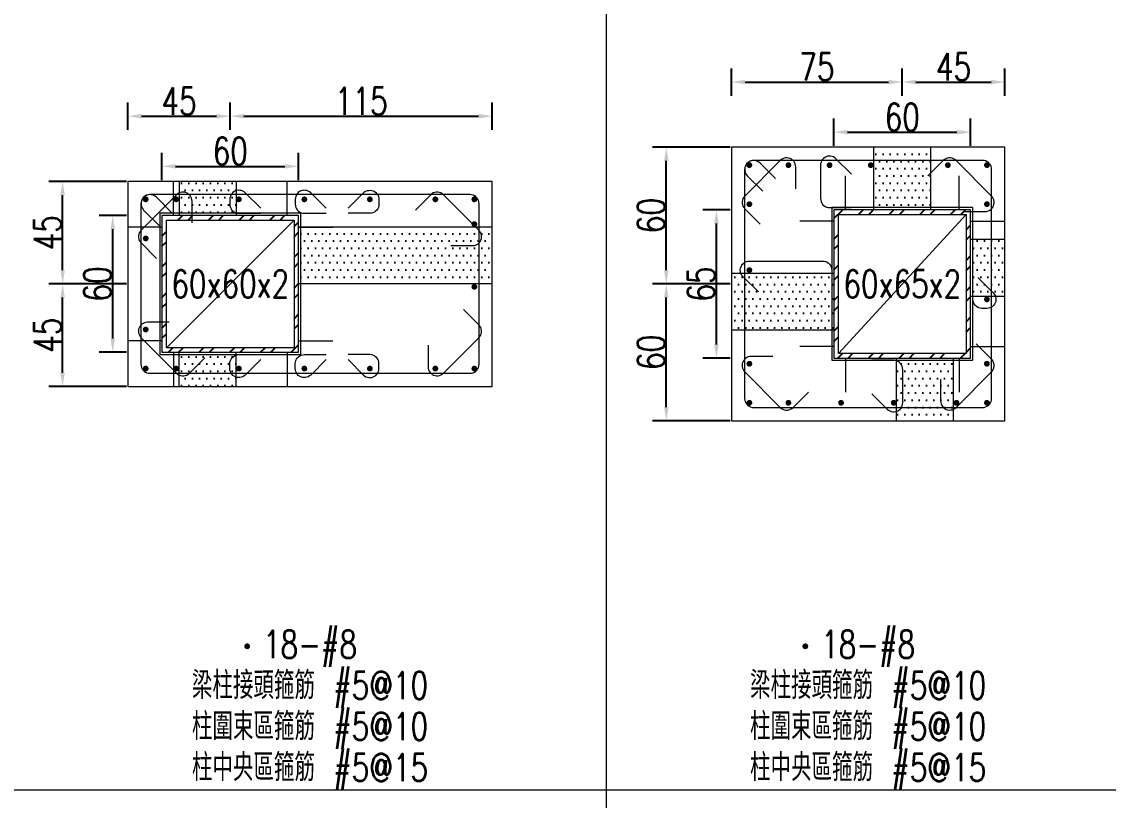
# Model space of a CAD drawing. Header units: millimetres. Extents: x 0 to 3905, y 0 to 8880.
# Drawn here: x 1963.4 to 2440.4, y 2437.4 to 2779.1 of the extents above; entities that cross this region are included whole.
import ezdxf
from ezdxf.enums import TextEntityAlignment as Align

# ---------------------------------------------------------------- set-up
doc = ezdxf.new("R2010")
doc.units = ezdxf.units.MM
doc.layers.get('DEFPOINTS').update_dxf_attribs({"color": 3})
for name, color, linetype in [('Hatch線', 6, 'Continuous'), ('TC-鋼粱', 132, 'Continuous'), ('主筋斷面', 2, 'Continuous'), ('文字-主筋根數', 7, 'Continuous'), ('文字-剪力筋 中央區', 7, 'Continuous'), ('文字-剪力筋-BC', 7, 'Continuous'), ('文字-剪力筋-圍束區', 7, 'Continuous'), ('文字-輔助字', 7, 'Continuous'), ('柱斷面線', 4, 'Continuous'), ('標註字', 4, 'Continuous'), ('箍筋線', 1, 'Continuous'), ('網格線', 7, 'Continuous'), ('鋼柱', 11, 'Continuous')]:
    doc.layers.add(name, color=color, linetype=linetype)
doc.styles.add('note', font='txt.shx', dxfattribs={"width": 0.75, "height": 12})
doc.styles.add('txt', font='txt.shx', dxfattribs={"height": 0.2, "bigfont": 'chineset.shx'})
doc.dimstyles.new('RCAD_DIM', dxfattribs={"dimtxt": 12, "dimasz": 6, "dimexe": 6, "dimexo": 0.625, "dimtad": 1, "dimdec": 0, "dimdsep": 46, "dimtxsty": 'note', "dimcen": 2.5, "dimclrd": 256, "dimclre": 256, "dimclrt": 256, "dimadec": 0, "dimazin": 0, "dimtfac": 1, "dimtmove": 0, "dimatfit": 3, "dimfxl": 0, "dimtolj": 1, "dimarcsym": 0})

# ---------------------------------------------------------------- blocks, each defined once
blk = doc.blocks.new('*D1110')
at = {"layer": 'DEFPOINTS', "color": 0}
for p in [(2085, 2715.62), (2025, 2709), (2085, 2709)]:
    blk.add_point(p, dxfattribs=at)
at = {"layer": '標註字', "lineweight": -2}
for p, q in [((2025, 2709.62), (2025, 2721.62)), ((2085, 2709.62), (2085, 2721.62)), ((2031, 2715.62), (2079, 2715.62))]:
    blk.add_line(p, q, dxfattribs=at)
at = {"layer": '標註字'}
for points in [[(2031, 2716.62), (2031, 2714.62), (2025, 2715.62)], [(2079, 2714.62), (2079, 2716.62), (2085, 2715.62)]]:
    blk.add_solid(points, dxfattribs=at)
at = {"layer": '標註字', "insert": (2055, 2722.25), "char_height": 12, "attachment_point": 5, "style": 'note'}
blk.add_mtext('\\A1;60', dxfattribs=at)
blk = doc.blocks.new('*D1111')
at = {"layer": 'DEFPOINTS', "color": 0}
for p in [(2003.38, 2694), (2010, 2694), (2010, 2634)]:
    blk.add_point(p, dxfattribs=at)
at = {"layer": '標註字', "lineweight": -2}
for p, q in [((2009.38, 2694), (1997.38, 2694)), ((2003.38, 2640), (2003.38, 2688)), ((2009.38, 2634), (1997.38, 2634))]:
    blk.add_line(p, q, dxfattribs=at)
at = {"layer": '標註字'}
for points in [[(2004.38, 2688), (2002.38, 2688), (2003.38, 2694)], [(2002.38, 2640), (2004.38, 2640), (2003.38, 2634)]]:
    blk.add_solid(points, dxfattribs=at)
at = {"layer": '標註字', "insert": (1996.75, 2664), "char_height": 12, "attachment_point": 5, "rotation": 90, "style": 'note'}
blk.add_mtext('\\A1;60', dxfattribs=at)
blk = doc.blocks.new('*D1112')
at = {"layer": 'DEFPOINTS', "color": 0}
for p in [(2055, 2737.62), (2010, 2731), (2055, 2731)]:
    blk.add_point(p, dxfattribs=at)
at = {"layer": '標註字', "lineweight": -2}
for p, q in [((2010, 2731.62), (2010, 2743.62)), ((2055, 2731.62), (2055, 2743.62)), ((2016, 2737.62), (2049, 2737.62))]:
    blk.add_line(p, q, dxfattribs=at)
at = {"layer": '標註字'}
for points in [[(2016, 2738.62), (2016, 2736.62), (2010, 2737.62)], [(2049, 2736.62), (2049, 2738.62), (2055, 2737.62)]]:
    blk.add_solid(points, dxfattribs=at)
at = {"layer": '標註字', "insert": (2032.5, 2744.25), "char_height": 12, "attachment_point": 5, "style": 'note'}
blk.add_mtext('\\A1;45', dxfattribs=at)
blk = doc.blocks.new('*D1113')
at = {"layer": 'DEFPOINTS', "color": 0}
for p in [(2170, 2737.62), (2055, 2731), (2170, 2731)]:
    blk.add_point(p, dxfattribs=at)
at = {"layer": '標註字', "lineweight": -2}
for p, q in [((2055, 2731.62), (2055, 2743.62)), ((2170, 2731.62), (2170, 2743.62)), ((2061, 2737.62), (2164, 2737.62))]:
    blk.add_line(p, q, dxfattribs=at)
at = {"layer": '標註字'}
for points in [[(2061, 2738.62), (2061, 2736.62), (2055, 2737.62)], [(2164, 2736.62), (2164, 2738.62), (2170, 2737.62)]]:
    blk.add_solid(points, dxfattribs=at)
at = {"layer": '標註字', "insert": (2112.5, 2744.25), "char_height": 12, "attachment_point": 5, "style": 'note'}
blk.add_mtext('\\A1;115', dxfattribs=at)
blk = doc.blocks.new('*D1114')
at = {"layer": 'DEFPOINTS', "color": 0}
for p in [(1981.38, 2664), (2010, 2664), (2010, 2619)]:
    blk.add_point(p, dxfattribs=at)
at = {"layer": '標註字', "lineweight": -2}
for p, q in [((2009.38, 2664), (1975.38, 2664)), ((1981.38, 2625), (1981.38, 2658)), ((2009.38, 2619), (1975.38, 2619))]:
    blk.add_line(p, q, dxfattribs=at)
at = {"layer": '標註字'}
for points in [[(1982.38, 2658), (1980.38, 2658), (1981.38, 2664)], [(1980.38, 2625), (1982.38, 2625), (1981.38, 2619)]]:
    blk.add_solid(points, dxfattribs=at)
at = {"layer": '標註字', "insert": (1974.75, 2641.5), "char_height": 12, "attachment_point": 5, "rotation": 90, "style": 'note'}
blk.add_mtext('\\A1;45', dxfattribs=at)
blk = doc.blocks.new('*D1115')
at = {"layer": 'DEFPOINTS', "color": 0}
for p in [(1981.38, 2709), (2010, 2709), (2010, 2664)]:
    blk.add_point(p, dxfattribs=at)
at = {"layer": '標註字', "lineweight": -2}
for p, q in [((2009.38, 2709), (1975.38, 2709)), ((1981.38, 2670), (1981.38, 2703)), ((2009.38, 2664), (1975.38, 2664))]:
    blk.add_line(p, q, dxfattribs=at)
at = {"layer": '標註字'}
for points in [[(1982.38, 2703), (1980.38, 2703), (1981.38, 2709)], [(1980.38, 2670), (1982.38, 2670), (1981.38, 2664)]]:
    blk.add_solid(points, dxfattribs=at)
at = {"layer": '標註字', "insert": (1974.75, 2686.5), "char_height": 12, "attachment_point": 5, "rotation": 90, "style": 'note'}
blk.add_mtext('\\A1;45', dxfattribs=at)
blk = doc.blocks.new('Circle_Filled')
at = {"const_width": 0.5}
blk.add_lwpolyline([(-0.25, 0, 1), (0.25, 0, 1)], format="xyb", close=True, dxfattribs=at)
blk = doc.blocks.new('*D1242')
at = {"layer": 'DEFPOINTS', "color": 0}
for p in [(2380, 2730.62), (2320, 2724), (2380, 2724)]:
    blk.add_point(p, dxfattribs=at)
at = {"layer": '標註字', "lineweight": -2}
for p, q in [((2320, 2724.62), (2320, 2736.62)), ((2380, 2724.62), (2380, 2736.62)), ((2326, 2730.62), (2374, 2730.62))]:
    blk.add_line(p, q, dxfattribs=at)
at = {"layer": '標註字'}
for points in [[(2326, 2731.62), (2326, 2729.62), (2320, 2730.62)], [(2374, 2729.62), (2374, 2731.62), (2380, 2730.62)]]:
    blk.add_solid(points, dxfattribs=at)
at = {"layer": '標註字', "insert": (2350, 2737.25), "char_height": 12, "attachment_point": 5, "style": 'note'}
blk.add_mtext('\\A1;60', dxfattribs=at)
blk = doc.blocks.new('*D1243')
at = {"layer": 'DEFPOINTS', "color": 0}
for p in [(2268.38, 2696.5), (2275, 2696.5), (2275, 2631.5)]:
    blk.add_point(p, dxfattribs=at)
at = {"layer": '標註字', "lineweight": -2}
for p, q in [((2274.38, 2696.5), (2262.38, 2696.5)), ((2268.38, 2637.5), (2268.38, 2690.5)), ((2274.38, 2631.5), (2262.38, 2631.5))]:
    blk.add_line(p, q, dxfattribs=at)
at = {"layer": '標註字'}
for points in [[(2269.38, 2690.5), (2267.38, 2690.5), (2268.38, 2696.5)], [(2267.38, 2637.5), (2269.38, 2637.5), (2268.38, 2631.5)]]:
    blk.add_solid(points, dxfattribs=at)
at = {"layer": '標註字', "insert": (2261.75, 2664), "char_height": 12, "attachment_point": 5, "rotation": 90, "style": 'note'}
blk.add_mtext('\\A1;65', dxfattribs=at)
blk = doc.blocks.new('*D1244')
at = {"layer": 'DEFPOINTS', "color": 0}
for p in [(2350, 2752.62), (2275, 2746), (2350, 2746)]:
    blk.add_point(p, dxfattribs=at)
at = {"layer": '標註字', "lineweight": -2}
for p, q in [((2275, 2746.62), (2275, 2758.62)), ((2350, 2746.62), (2350, 2758.62)), ((2281, 2752.62), (2344, 2752.62))]:
    blk.add_line(p, q, dxfattribs=at)
at = {"layer": '標註字'}
for points in [[(2281, 2753.62), (2281, 2751.62), (2275, 2752.62)], [(2344, 2751.62), (2344, 2753.62), (2350, 2752.62)]]:
    blk.add_solid(points, dxfattribs=at)
at = {"layer": '標註字', "insert": (2312.5, 2759.25), "char_height": 12, "attachment_point": 5, "style": 'note'}
blk.add_mtext('\\A1;75', dxfattribs=at)
blk = doc.blocks.new('*D1245')
at = {"layer": 'DEFPOINTS', "color": 0}
for p in [(2395, 2752.62), (2350, 2746), (2395, 2746)]:
    blk.add_point(p, dxfattribs=at)
at = {"layer": '標註字', "lineweight": -2}
for p, q in [((2350, 2746.62), (2350, 2758.62)), ((2395, 2746.62), (2395, 2758.62)), ((2356, 2752.62), (2389, 2752.62))]:
    blk.add_line(p, q, dxfattribs=at)
at = {"layer": '標註字'}
for points in [[(2356, 2753.62), (2356, 2751.62), (2350, 2752.62)], [(2389, 2751.62), (2389, 2753.62), (2395, 2752.62)]]:
    blk.add_solid(points, dxfattribs=at)
at = {"layer": '標註字', "insert": (2372.5, 2759.25), "char_height": 12, "attachment_point": 5, "style": 'note'}
blk.add_mtext('\\A1;45', dxfattribs=at)
blk = doc.blocks.new('*D1246')
at = {"layer": 'DEFPOINTS', "color": 0}
for p in [(2246.38, 2664), (2275, 2664), (2275, 2604)]:
    blk.add_point(p, dxfattribs=at)
at = {"layer": '標註字', "lineweight": -2}
for p, q in [((2274.38, 2664), (2240.38, 2664)), ((2246.38, 2610), (2246.38, 2658)), ((2274.38, 2604), (2240.38, 2604))]:
    blk.add_line(p, q, dxfattribs=at)
at = {"layer": '標註字'}
for points in [[(2247.38, 2658), (2245.38, 2658), (2246.38, 2664)], [(2245.38, 2610), (2247.38, 2610), (2246.38, 2604)]]:
    blk.add_solid(points, dxfattribs=at)
at = {"layer": '標註字', "insert": (2239.75, 2634), "char_height": 12, "attachment_point": 5, "rotation": 90, "style": 'note'}
blk.add_mtext('\\A1;60', dxfattribs=at)
blk = doc.blocks.new('*D1247')
at = {"layer": 'DEFPOINTS', "color": 0}
for p in [(2246.38, 2724), (2275, 2724), (2275, 2664)]:
    blk.add_point(p, dxfattribs=at)
at = {"layer": '標註字', "lineweight": -2}
for p, q in [((2274.38, 2724), (2240.38, 2724)), ((2246.38, 2670), (2246.38, 2718)), ((2274.38, 2664), (2240.38, 2664))]:
    blk.add_line(p, q, dxfattribs=at)
at = {"layer": '標註字'}
for points in [[(2247.38, 2718), (2245.38, 2718), (2246.38, 2724)], [(2245.38, 2670), (2247.38, 2670), (2246.38, 2664)]]:
    blk.add_solid(points, dxfattribs=at)
at = {"layer": '標註字', "insert": (2239.75, 2694), "char_height": 12, "attachment_point": 5, "rotation": 90, "style": 'note'}
blk.add_mtext('\\A1;60', dxfattribs=at)

msp = doc.modelspace()

# ---------------------------------------------------------------- hatches: boundary and pattern name
at = {"layer": 'Hatch線'}
h = msp.add_hatch(dxfattribs=at)
h.set_pattern_fill('ANSI32', color=256, style=0)
h.paths.add_polyline_path([(2320, 2631.5), (2380, 2631.5), (2380, 2696.5), (2320, 2696.5)], flags=17)
h.paths.add_polyline_path([(2322, 2633.5), (2322, 2694.5), (2378, 2694.5), (2378, 2633.5)])
h = msp.add_hatch(dxfattribs=at)
h.set_pattern_fill('ANSI32', color=256, style=0)
h.paths.add_polyline_path([(2025, 2634), (2085, 2634), (2085, 2694), (2025, 2694)], flags=17)
h.paths.add_polyline_path([(2027, 2636), (2027, 2692), (2083, 2692), (2083, 2636)])
at = {"layer": 'TC-鋼粱'}
h = msp.add_hatch(dxfattribs=at)
h.set_pattern_fill('DOTS', color=256, scale=2, style=0)
h.paths.add_polyline_path([(2362.41, 2724), (2337.41, 2724), (2337.41, 2696.5), (2362.41, 2696.5)], flags=17)
h = msp.add_hatch(dxfattribs=at)
h.set_pattern_fill('DOTS', color=256, scale=2, style=0)
h.paths.add_polyline_path([(2057.5, 2709), (2032.5, 2709), (2032.5, 2694), (2057.5, 2694)], flags=17)
h = msp.add_hatch(dxfattribs=at)
h.set_pattern_fill('DOTS', color=256, scale=2, style=0)
h.paths.add_polyline_path([(2170, 2664), (2170, 2689), (2085, 2689), (2085, 2664)], flags=17)
h = msp.add_hatch(dxfattribs=at)
h.set_pattern_fill('DOTS', color=256, scale=2, style=0)
h.paths.add_polyline_path([(2395, 2658.5), (2395, 2683.5), (2380, 2683.5), (2380, 2658.5)], flags=17)
h = msp.add_hatch(dxfattribs=at)
h.set_pattern_fill('DOTS', color=256, scale=2, style=0)
h.paths.add_polyline_path([(2275, 2668.81), (2275, 2643.81), (2320, 2643.81), (2320, 2668.81)], flags=17)
h = msp.add_hatch(dxfattribs=at)
h.set_pattern_fill('DOTS', color=256, scale=2, style=0)
h.paths.add_polyline_path([(2032.5, 2619), (2057.5, 2619), (2057.5, 2634), (2032.5, 2634)], flags=17)
h = msp.add_hatch(dxfattribs=at)
h.set_pattern_fill('DOTS', color=256, scale=2, style=0)
h.paths.add_polyline_path([(2347.5, 2604), (2372.5, 2604), (2372.5, 2631.5), (2347.5, 2631.5)], flags=17)

# ---------------------------------------------------------------- linework, layer by layer
at = {"layer": 'DEFPOINTS', "lineweight": 5}
for points in [[(2325, 2696.5), (2325, 2711.5)], [(2375, 2696.5), (2375, 2711.5)], [(2030, 2694), (2030, 2709)], [(2080, 2694), (2080, 2709)], [(2025, 2633), (2086, 2633), (2086, 2695), (2024, 2695), (2024, 2633), (2025, 2633)], [(2320, 2630.5), (2381, 2630.5), (2381, 2697.5), (2319, 2697.5), (2319, 2630.5), (2320, 2630.5)], [(2027, 2636), (2083, 2692)], [(2320, 2691.5), (2305, 2691.5)], [(2322, 2633.5), (2378, 2694.5)], [(2380, 2691.5), (2395, 2691.5)], [(2025, 2689), (2010, 2689)], [(2085, 2689), (2100, 2689)], [(2025, 2639), (2010, 2639)], [(2085, 2639), (2100, 2639)], [(2030, 2634), (2030, 2619)], [(2080, 2634), (2080, 2619)], [(2320, 2636.5), (2305, 2636.5)], [(2380, 2636.5), (2395, 2636.5)], [(2325, 2631.5), (2325, 2616.5)], [(2375, 2631.5), (2375, 2616.5)]]:
    msp.add_lwpolyline(points, dxfattribs=at)
at = {"layer": 'TC-鋼粱', "lineweight": 5}
for points in [[(2337.41, 2724), (2337.41, 2696.5)], [(2362.41, 2724), (2362.41, 2696.5)], [(2032.5, 2709), (2032.5, 2694)], [(2057.5, 2709), (2057.5, 2694)], [(2170, 2689), (2085, 2689)], [(2395, 2683.5), (2380, 2683.5)], [(2275, 2668.81), (2320, 2668.81)], [(2170, 2664), (2085, 2664)], [(2395, 2658.5), (2380, 2658.5)], [(2275, 2643.81), (2320, 2643.81)], [(2032.5, 2619), (2032.5, 2634)], [(2057.5, 2619), (2057.5, 2634)], [(2347.5, 2604), (2347.5, 2631.5)], [(2372.5, 2604), (2372.5, 2631.5)]]:
    msp.add_lwpolyline(points, dxfattribs=at)
at = {"layer": '柱斷面線', "lineweight": 5}
for points in [[(2275, 2604), (2395, 2604), (2395, 2724), (2275, 2724), (2275, 2604)], [(2010, 2619), (2170, 2619), (2170, 2709), (2010, 2709), (2010, 2619)]]:
    msp.add_lwpolyline(points, dxfattribs=at)
at = {"layer": '箍筋線', "lineweight": 5}
for points in [[(2303.19, 2705.81), (2303.19, 2715.35), (2303.13, 2716.02), (2302.96, 2716.66), (2302.69, 2717.27), (2302.32, 2717.83), (2301.86, 2718.32), (2301.33, 2718.72), (2300.73, 2719.02), (2300.1, 2719.23), (2299.43, 2719.32), (2298.77, 2719.3), (2298.11, 2719.17), (2297.49, 2718.93), (2296.91, 2718.59), (2296.4, 2718.16), (2280.84, 2702.6), (2280.39, 2702.07), (2280.05, 2701.47), (2279.81, 2700.82), (2279.69, 2700.13), (2279.69, 2699.44), (2279.81, 2698.76), (2280.05, 2698.11), (2280.39, 2697.51), (2280.84, 2696.98), (2287.58, 2690.23)], [(2327.63, 2712.2), (2320.88, 2718.95), (2320.37, 2719.38), (2319.8, 2719.72), (2319.17, 2719.96), (2318.52, 2720.09), (2317.85, 2720.11), (2317.19, 2720.02), (2316.55, 2719.81), (2315.96, 2719.51), (2315.42, 2719.1), (2314.96, 2718.62), (2314.59, 2718.06), (2314.32, 2717.45), (2314.15, 2716.81), (2314.1, 2716.14), (2314.1, 2701.47), (2314.16, 2700.78), (2314.34, 2700.12), (2314.63, 2699.49), (2315.03, 2698.92), (2315.52, 2698.43), (2316.08, 2698.03), (2316.71, 2697.74), (2317.38, 2697.56), (2318.07, 2697.5), (2327.61, 2697.5)], [(2376.81, 2695.81), (2386.35, 2695.81), (2387.02, 2695.87), (2387.66, 2696.04), (2388.27, 2696.31), (2388.83, 2696.68), (2389.32, 2697.14), (2389.72, 2697.67), (2390.02, 2698.27), (2390.23, 2698.9), (2390.32, 2699.57), (2390.3, 2700.23), (2390.17, 2700.89), (2389.93, 2701.51), (2389.59, 2702.09), (2389.16, 2702.6), (2373.6, 2718.16), (2373.07, 2718.61), (2372.47, 2718.95), (2371.82, 2719.19), (2371.13, 2719.31), (2370.44, 2719.31), (2369.76, 2719.19), (2369.11, 2718.95), (2368.51, 2718.61), (2367.98, 2718.16), (2361.23, 2711.42)], [(2294.33, 2710.29), (2287.58, 2717.04), (2287.07, 2717.47), (2286.49, 2717.81), (2285.87, 2718.05), (2285.22, 2718.18), (2284.55, 2718.2), (2283.89, 2718.11), (2283.25, 2717.9), (2282.66, 2717.6), (2282.12, 2717.19), (2281.66, 2716.71), (2281.29, 2716.15), (2281.02, 2715.54), (2280.85, 2714.9), (2280.79, 2714.23), (2280.79, 2613.77), (2280.86, 2613.08), (2281.03, 2612.41), (2281.33, 2611.78), (2281.72, 2611.21), (2282.21, 2610.72), (2282.78, 2610.33), (2283.41, 2610.03), (2284.08, 2609.86), (2284.77, 2609.79), (2385.23, 2609.79), (2385.92, 2609.86), (2386.59, 2610.03), (2387.22, 2610.33), (2387.79, 2610.72), (2388.28, 2611.21), (2388.67, 2611.78), (2388.97, 2612.41), (2389.14, 2613.08), (2389.21, 2613.77), (2389.21, 2714.23), (2389.14, 2714.92), (2388.97, 2715.59), (2388.67, 2716.22), (2388.28, 2716.79), (2387.79, 2717.28), (2387.22, 2717.67), (2386.59, 2717.97), (2385.92, 2718.14), (2385.23, 2718.21), (2284.77, 2718.21), (2284.1, 2718.15), (2283.46, 2717.98), (2282.85, 2717.71), (2282.29, 2717.34), (2281.81, 2716.88), (2281.4, 2716.34), (2281.1, 2715.75), (2280.89, 2715.11), (2280.8, 2714.45), (2280.82, 2713.78), (2280.95, 2713.13), (2281.19, 2712.51), (2281.53, 2711.93), (2281.96, 2711.42), (2288.71, 2704.67)], [(2068.33, 2697.2), (2061.58, 2703.95), (2061.07, 2704.38), (2060.49, 2704.72), (2059.87, 2704.96), (2059.21, 2705.09), (2058.55, 2705.11), (2057.89, 2705.02), (2057.25, 2704.81), (2056.66, 2704.51), (2056.12, 2704.1), (2055.66, 2703.62), (2055.29, 2703.06), (2055.02, 2702.45), (2054.85, 2701.81), (2054.79, 2701.14), (2054.79, 2698.97), (2054.86, 2698.28), (2055.03, 2697.62), (2055.33, 2696.99), (2055.72, 2696.42), (2056.21, 2695.93), (2056.78, 2695.53), (2057.41, 2695.24), (2058.08, 2695.06), (2058.77, 2695), (2068.31, 2695)], [(2097.07, 2697.2), (2090.32, 2703.95), (2089.81, 2704.38), (2089.24, 2704.72), (2088.61, 2704.96), (2087.96, 2705.09), (2087.29, 2705.11), (2086.63, 2705.02), (2085.99, 2704.81), (2085.4, 2704.51), (2084.86, 2704.1), (2084.41, 2703.62), (2084.03, 2703.06), (2083.76, 2702.45), (2083.59, 2701.81), (2083.54, 2701.14), (2083.54, 2698.97), (2083.6, 2698.28), (2083.78, 2697.62), (2084.07, 2696.99), (2084.47, 2696.42), (2084.96, 2695.93), (2085.53, 2695.53), (2086.15, 2695.24), (2086.82, 2695.06), (2087.51, 2695), (2097.05, 2695)], [(2106.7, 2697.2), (2113.45, 2703.95), (2113.96, 2704.38), (2114.53, 2704.72), (2115.16, 2704.96), (2115.81, 2705.09), (2116.48, 2705.11), (2117.14, 2705.02), (2117.78, 2704.81), (2118.37, 2704.51), (2118.91, 2704.1), (2119.36, 2703.62), (2119.74, 2703.06), (2120.01, 2702.45), (2120.18, 2701.81), (2120.23, 2701.14), (2120.23, 2698.97), (2120.17, 2698.28), (2119.99, 2697.62), (2119.7, 2696.99), (2119.3, 2696.42), (2118.81, 2695.93), (2118.24, 2695.53), (2117.62, 2695.24), (2116.95, 2695.06), (2116.26, 2695), (2106.72, 2695)], [(2038.19, 2690.81), (2038.19, 2700.35), (2038.13, 2701.02), (2037.96, 2701.66), (2037.69, 2702.27), (2037.32, 2702.83), (2036.86, 2703.32), (2036.33, 2703.72), (2035.73, 2704.02), (2035.1, 2704.23), (2034.43, 2704.32), (2033.77, 2704.3), (2033.11, 2704.17), (2032.49, 2703.93), (2031.91, 2703.59), (2031.4, 2703.16), (2015.84, 2687.6), (2015.39, 2687.07), (2015.05, 2686.47), (2014.81, 2685.82), (2014.69, 2685.13), (2014.69, 2684.44), (2014.81, 2683.76), (2015.05, 2683.11), (2015.39, 2682.51), (2015.84, 2681.98), (2022.58, 2675.23)], [(2029.33, 2695.29), (2022.58, 2702.04), (2022.07, 2702.47), (2021.49, 2702.81), (2020.87, 2703.05), (2020.22, 2703.18), (2019.55, 2703.2), (2018.89, 2703.11), (2018.25, 2702.9), (2017.66, 2702.6), (2017.12, 2702.19), (2016.66, 2701.71), (2016.29, 2701.15), (2016.02, 2700.54), (2015.85, 2699.9), (2015.79, 2699.23), (2015.79, 2628.77), (2015.86, 2628.08), (2016.03, 2627.41), (2016.33, 2626.78), (2016.72, 2626.21), (2017.21, 2625.72), (2017.78, 2625.33), (2018.41, 2625.03), (2019.08, 2624.86), (2019.77, 2624.79), (2160.23, 2624.79), (2160.92, 2624.86), (2161.59, 2625.03), (2162.22, 2625.33), (2162.79, 2625.72), (2163.28, 2626.21), (2163.67, 2626.78), (2163.97, 2627.41), (2164.14, 2628.08), (2164.21, 2628.77), (2164.21, 2699.23), (2164.14, 2699.92), (2163.97, 2700.59), (2163.67, 2701.22), (2163.28, 2701.79), (2162.79, 2702.28), (2162.22, 2702.67), (2161.59, 2702.97), (2160.92, 2703.14), (2160.23, 2703.21), (2019.77, 2703.21), (2019.1, 2703.15), (2018.46, 2702.98), (2017.85, 2702.71), (2017.29, 2702.34), (2016.81, 2701.88), (2016.4, 2701.34), (2016.1, 2700.75), (2015.89, 2700.11), (2015.8, 2699.45), (2015.82, 2698.78), (2015.95, 2698.13), (2016.19, 2697.51), (2016.53, 2696.93), (2016.96, 2696.42), (2023.71, 2689.67)], [(2151.81, 2680.81), (2161.35, 2680.81), (2162.02, 2680.87), (2162.66, 2681.04), (2163.27, 2681.31), (2163.83, 2681.68), (2164.32, 2682.14), (2164.72, 2682.67), (2165.02, 2683.27), (2165.23, 2683.9), (2165.32, 2684.57), (2165.3, 2685.23), (2165.17, 2685.89), (2164.93, 2686.51), (2164.59, 2687.09), (2164.16, 2687.6), (2148.6, 2703.16), (2148.07, 2703.61), (2147.47, 2703.95), (2146.82, 2704.19), (2146.13, 2704.31), (2145.44, 2704.31), (2144.76, 2704.19), (2144.11, 2703.95), (2143.51, 2703.61), (2142.98, 2703.16), (2136.23, 2696.42)], [(2286.8, 2660.53), (2280.05, 2667.27), (2279.62, 2667.78), (2279.28, 2668.36), (2279.04, 2668.98), (2278.91, 2669.64), (2278.89, 2670.31), (2278.98, 2670.97), (2279.19, 2671.6), (2279.49, 2672.2), (2279.9, 2672.73), (2280.38, 2673.19), (2280.94, 2673.56), (2281.55, 2673.84), (2282.19, 2674), (2282.86, 2674.06), (2315.02, 2674.06), (2315.72, 2674), (2316.38, 2673.82), (2317.01, 2673.53), (2317.58, 2673.13), (2318.07, 2672.64), (2318.47, 2672.07), (2318.76, 2671.44), (2318.94, 2670.77), (2319, 2670.08), (2319, 2660.54)], [(2383.2, 2666.79), (2389.95, 2660.04), (2390.38, 2659.53), (2390.72, 2658.96), (2390.96, 2658.33), (2391.09, 2657.68), (2391.11, 2657.01), (2391.02, 2656.35), (2390.81, 2655.71), (2390.51, 2655.12), (2390.1, 2654.58), (2389.62, 2654.12), (2389.06, 2653.75), (2388.45, 2653.48), (2387.81, 2653.31), (2387.14, 2653.26), (2384.97, 2653.26), (2384.28, 2653.32), (2383.62, 2653.5), (2382.99, 2653.79), (2382.42, 2654.19), (2381.93, 2654.68), (2381.53, 2655.24), (2381.24, 2655.87), (2381.06, 2656.54), (2381, 2657.23), (2381, 2666.77)], [(2141.81, 2637.19), (2141.81, 2627.65), (2141.87, 2626.98), (2142.04, 2626.34), (2142.31, 2625.73), (2142.68, 2625.17), (2143.14, 2624.68), (2143.67, 2624.28), (2144.27, 2623.98), (2144.9, 2623.77), (2145.57, 2623.68), (2146.23, 2623.7), (2146.89, 2623.83), (2147.51, 2624.07), (2148.09, 2624.41), (2148.6, 2624.84), (2164.16, 2640.4), (2164.61, 2640.93), (2164.95, 2641.53), (2165.19, 2642.18), (2165.31, 2642.87), (2165.31, 2643.56), (2165.19, 2644.24), (2164.95, 2644.89), (2164.61, 2645.49), (2164.16, 2646.02), (2157.42, 2652.77)], [(2028.19, 2647.19), (2018.65, 2647.19), (2017.98, 2647.13), (2017.34, 2646.96), (2016.73, 2646.69), (2016.17, 2646.32), (2015.68, 2645.86), (2015.28, 2645.33), (2014.98, 2644.73), (2014.77, 2644.1), (2014.68, 2643.43), (2014.7, 2642.77), (2014.83, 2642.11), (2015.07, 2641.49), (2015.41, 2640.91), (2015.84, 2640.4), (2031.4, 2624.84), (2031.93, 2624.39), (2032.53, 2624.05), (2033.18, 2623.81), (2033.87, 2623.69), (2034.56, 2623.69), (2035.24, 2623.81), (2035.89, 2624.05), (2036.49, 2624.39), (2037.02, 2624.84), (2043.77, 2631.58)], [(2366.81, 2622.19), (2366.81, 2612.65), (2366.87, 2611.98), (2367.04, 2611.34), (2367.31, 2610.73), (2367.68, 2610.17), (2368.14, 2609.68), (2368.67, 2609.28), (2369.27, 2608.98), (2369.9, 2608.77), (2370.57, 2608.68), (2371.23, 2608.7), (2371.89, 2608.83), (2372.51, 2609.07), (2373.09, 2609.41), (2373.6, 2609.84), (2389.16, 2625.4), (2389.61, 2625.93), (2389.95, 2626.53), (2390.19, 2627.18), (2390.31, 2627.87), (2390.31, 2628.56), (2390.19, 2629.24), (2389.95, 2629.89), (2389.61, 2630.49), (2389.16, 2631.02), (2382.42, 2637.77)], [(2068.33, 2630.8), (2061.58, 2624.05), (2061.07, 2623.62), (2060.49, 2623.28), (2059.87, 2623.04), (2059.21, 2622.91), (2058.55, 2622.89), (2057.89, 2622.98), (2057.25, 2623.19), (2056.66, 2623.49), (2056.12, 2623.9), (2055.66, 2624.38), (2055.29, 2624.94), (2055.02, 2625.55), (2054.85, 2626.19), (2054.79, 2626.86), (2054.79, 2629.03), (2054.86, 2629.72), (2055.03, 2630.38), (2055.33, 2631.01), (2055.72, 2631.58), (2056.21, 2632.07), (2056.78, 2632.47), (2057.41, 2632.76), (2058.08, 2632.94), (2058.77, 2633), (2068.31, 2633)], [(2097.07, 2630.8), (2090.32, 2624.05), (2089.81, 2623.62), (2089.24, 2623.28), (2088.61, 2623.04), (2087.96, 2622.91), (2087.29, 2622.89), (2086.63, 2622.98), (2085.99, 2623.19), (2085.4, 2623.49), (2084.86, 2623.9), (2084.41, 2624.38), (2084.03, 2624.94), (2083.76, 2625.55), (2083.59, 2626.19), (2083.54, 2626.86), (2083.54, 2629.03), (2083.6, 2629.72), (2083.78, 2630.38), (2084.07, 2631.01), (2084.47, 2631.58), (2084.96, 2632.07), (2085.53, 2632.47), (2086.15, 2632.76), (2086.82, 2632.94), (2087.51, 2633), (2097.05, 2633)], [(2106.7, 2630.8), (2113.45, 2624.05), (2113.96, 2623.62), (2114.53, 2623.28), (2115.16, 2623.04), (2115.81, 2622.91), (2116.48, 2622.89), (2117.14, 2622.98), (2117.78, 2623.19), (2118.37, 2623.49), (2118.91, 2623.9), (2119.36, 2624.38), (2119.74, 2624.94), (2120.01, 2625.55), (2120.18, 2626.19), (2120.23, 2626.86), (2120.23, 2629.03), (2120.17, 2629.72), (2119.99, 2630.38), (2119.7, 2631.01), (2119.3, 2631.58), (2118.81, 2632.07), (2118.24, 2632.47), (2117.62, 2632.76), (2116.95, 2632.94), (2116.26, 2633), (2106.72, 2633)], [(2293.19, 2632.19), (2283.65, 2632.19), (2282.98, 2632.13), (2282.34, 2631.96), (2281.73, 2631.69), (2281.17, 2631.32), (2280.68, 2630.86), (2280.28, 2630.33), (2279.98, 2629.73), (2279.77, 2629.1), (2279.68, 2628.43), (2279.7, 2627.77), (2279.83, 2627.11), (2280.07, 2626.49), (2280.41, 2625.91), (2280.84, 2625.4), (2296.4, 2609.84), (2296.93, 2609.39), (2297.53, 2609.05), (2298.18, 2608.81), (2298.87, 2608.69), (2299.56, 2608.69), (2300.24, 2608.81), (2300.89, 2609.05), (2301.49, 2609.39), (2302.02, 2609.84), (2308.77, 2616.58)], [(2336.67, 2615.8), (2343.42, 2609.05), (2343.93, 2608.62), (2344.51, 2608.28), (2345.13, 2608.04), (2345.78, 2607.91), (2346.45, 2607.89), (2347.11, 2607.98), (2347.75, 2608.19), (2348.34, 2608.49), (2348.88, 2608.9), (2349.34, 2609.38), (2349.71, 2609.94), (2349.98, 2610.55), (2350.15, 2611.19), (2350.2, 2611.86), (2350.2, 2626.53), (2350.14, 2627.22), (2349.97, 2627.88), (2349.67, 2628.51), (2349.27, 2629.08), (2348.78, 2629.57), (2348.22, 2629.97), (2347.59, 2630.26), (2346.92, 2630.44), (2346.23, 2630.5), (2336.69, 2630.5)]]:
    msp.add_lwpolyline(points, dxfattribs=at)
at = {"layer": '網格線', "lineweight": 5}
for points in [[(2220, 2814), (2220, 2442)], [(1960, 2442), (2220, 2442)], [(2220, 2442), (2450, 2442)], [(2220, 2442), (2220, 2412)]]:
    msp.add_lwpolyline(points, dxfattribs=at)
at = {"layer": '鋼柱', "lineweight": 5}
for points in [[(2320, 2631.5), (2380, 2631.5), (2380, 2696.5), (2320, 2696.5), (2320, 2631.5)], [(2025, 2634), (2085, 2634), (2085, 2694), (2025, 2694), (2025, 2634)], [(2027, 2636), (2027, 2692), (2083, 2692), (2083, 2636), (2027, 2636)], [(2322, 2633.5), (2322, 2694.5), (2378, 2694.5), (2378, 2633.5), (2322, 2633.5)]]:
    msp.add_lwpolyline(points, dxfattribs=at)

# ---------------------------------------------------------------- block references
at = {"layer": '主筋斷面', "lineweight": 5, "xscale": 2.539999961853027, "yscale": 2.539999961853027}
for p in [(2282.86, 2716.14), (2300, 2716.14), (2318.07, 2716.14), (2336.14, 2716.14), (2370, 2716.14), (2387.14, 2716.14), (2017.86, 2701.14), (2031.23, 2701.14), (2058.77, 2701.14), (2087.51, 2701.14), (2116.26, 2701.14), (2145, 2701.14), (2162.14, 2701.14), (2282.86, 2699), (2387.14, 2699), (2162.14, 2690.27), (2017.86, 2684), (2282.86, 2670.08), (2162.14, 2662.73), (2387.14, 2657.23), (2017.86, 2644), (2282.86, 2629), (2387.14, 2629), (2017.86, 2626.86), (2031.23, 2626.86), (2058.77, 2626.86), (2087.51, 2626.86), (2116.26, 2626.86), (2145, 2626.86), (2162.14, 2626.86), (2282.86, 2611.86), (2300, 2611.86), (2323.11, 2611.86), (2346.23, 2611.86), (2373.77, 2611.86), (2387.14, 2611.86), (2062.42, 2505), (2307.42, 2505)]:
    msp.add_blockref('Circle_Filled', p, dxfattribs=at)

# ---------------------------------------------------------------- texts
at = {"layer": '文字-主筋根數', "style": 'txt', "width": 0.75}
for p in [(2090, 2505), (2335, 2505)]:
    msp.add_text('18-#8', height=12, dxfattribs=at).set_placement(p, align=Align.MIDDLE)
at = {"layer": '文字-剪力筋 中央區', "style": 'txt', "width": 0.75}
for p in [(2090, 2451), (2335, 2451)]:
    msp.add_text('柱中央區箍筋 #5@15', height=12, dxfattribs=at).set_placement(p, align=Align.MIDDLE)
at = {"layer": '文字-剪力筋-BC', "style": 'txt', "width": 0.75}
for p in [(2090, 2487), (2335, 2487)]:
    msp.add_text('梁柱接頭箍筋 #5@10', height=12, dxfattribs=at).set_placement(p, align=Align.MIDDLE)
at = {"layer": '文字-剪力筋-圍束區', "style": 'txt', "width": 0.75}
for p in [(2090, 2469), (2335, 2469)]:
    msp.add_text('柱圍束區箍筋 #5@10', height=12, dxfattribs=at).set_placement(p, align=Align.MIDDLE)
at = {"layer": '文字-輔助字', "style": 'txt', "width": 0.75}
for s, p in [('60x60x2', (2055, 2664)), ('60x65x2', (2350, 2664))]:
    msp.add_text(s, height=12, dxfattribs=at).set_placement(p, align=Align.MIDDLE)

# ---------------------------------------------------------------- dimensions: what is measured, and where the dimension line sits
at = {"layer": '標註字'}
for base, p1, p2, picture, middle in [((2350, 2752.62), (2275, 2746), (2350, 2746), '*D1244', (2312.5, 2759.25)), ((2395, 2752.62), (2350, 2746), (2395, 2746), '*D1245', (2372.5, 2759.25)), ((2055, 2737.62), (2010, 2731), (2055, 2731), '*D1112', (2032.5, 2744.25)), ((2170, 2737.62), (2055, 2731), (2170, 2731), '*D1113', (2112.5, 2744.25)), ((2380, 2730.62), (2320, 2724), (2380, 2724), '*D1242', (2350, 2737.25)), ((2085, 2715.62), (2025, 2709), (2085, 2709), '*D1110', (2055, 2722.25))]:
    dim = msp.add_linear_dim(base=base, p1=p1, p2=p2, dimstyle='RCAD_DIM', dxfattribs=at)
    dim.commit()
    dim.dimension.update_dxf_attribs({"geometry": picture, "text_midpoint": middle})
for base, p1, p2, picture, middle in [((2246.38, 2724), (2275, 2664), (2275, 2724), '*D1247', (2239.75, 2694)), ((1981.38, 2709), (2010, 2664), (2010, 2709), '*D1115', (1974.75, 2686.5)), ((2268.38, 2696.5), (2275, 2631.5), (2275, 2696.5), '*D1243', (2261.75, 2664)), ((2003.38, 2694), (2010, 2634), (2010, 2694), '*D1111', (1996.75, 2664)), ((1981.38, 2664), (2010, 2619), (2010, 2664), '*D1114', (1974.75, 2641.5)), ((2246.38, 2664), (2275, 2604), (2275, 2664), '*D1246', (2239.75, 2634))]:
    dim = msp.add_linear_dim(base=base, p1=p1, p2=p2, angle=90, dimstyle='RCAD_DIM', dxfattribs=at)
    dim.commit()
    dim.dimension.update_dxf_attribs({"geometry": picture, "text_midpoint": middle})

doc.saveas('drawing.dxf')
